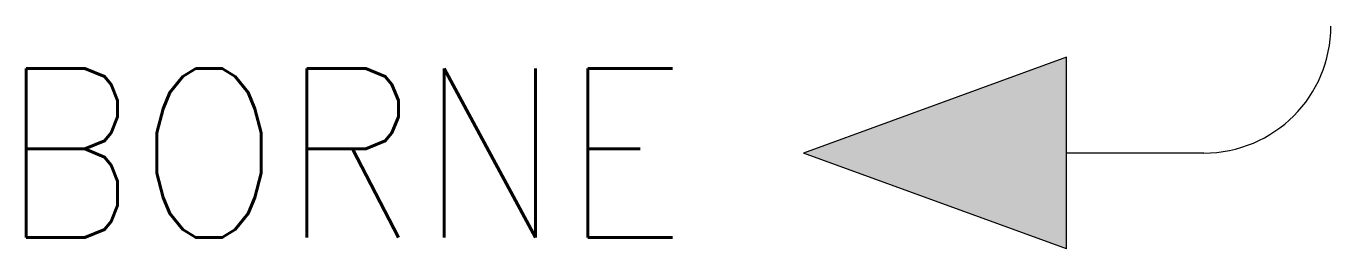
# Model space of a CAD drawing. Extents: x 85.9 to 98.2, y 224.6 to 226.7.
import ezdxf
from ezdxf.enums import TextEntityAlignment as Align

# ---------------------------------------------------------------- set-up
doc = ezdxf.new("R2010")
doc.units = 0
doc.header["$MEASUREMENT"] = 0
doc.layers.get('0').update_dxf_attribs({"linetype": 'CONTINUOUS'})
doc.styles.add('ROMANS', font='romans')

# ---------------------------------------------------------------- blocks, each defined once
blk = doc.blocks.new('24')
at = {"color": 7}
blk.add_line((0.906, 0), (-0.906, 0), dxfattribs=at)
for p in [(-0.906, 0), (0.906, 0)]:
    blk.add_line(p, (0, -2.484))
blk.add_solid([(0, -2.484), (0.906, 0), (-0.906, 0)])

msp = doc.modelspace()

# ---------------------------------------------------------------- linework, layer by layer
msp.add_line((96.981, 225.543), (95.681, 225.543))
msp.add_arc((96.981, 226.743), 1.2, 270, 0)

# ---------------------------------------------------------------- block references
at = {"rotation": 270}
msp.add_blockref('24', (95.681, 225.543), dxfattribs=at)

# ---------------------------------------------------------------- texts
at = {"color": 7, "lineweight": -3, "style": 'ROMANS', "width": 0.9}
msp.add_attdef('BORNE', text='', height=1.6, dxfattribs=at).set_placement((92.084, 225.543), align=Align.MIDDLE_RIGHT)

doc.saveas('drawing.dxf')
